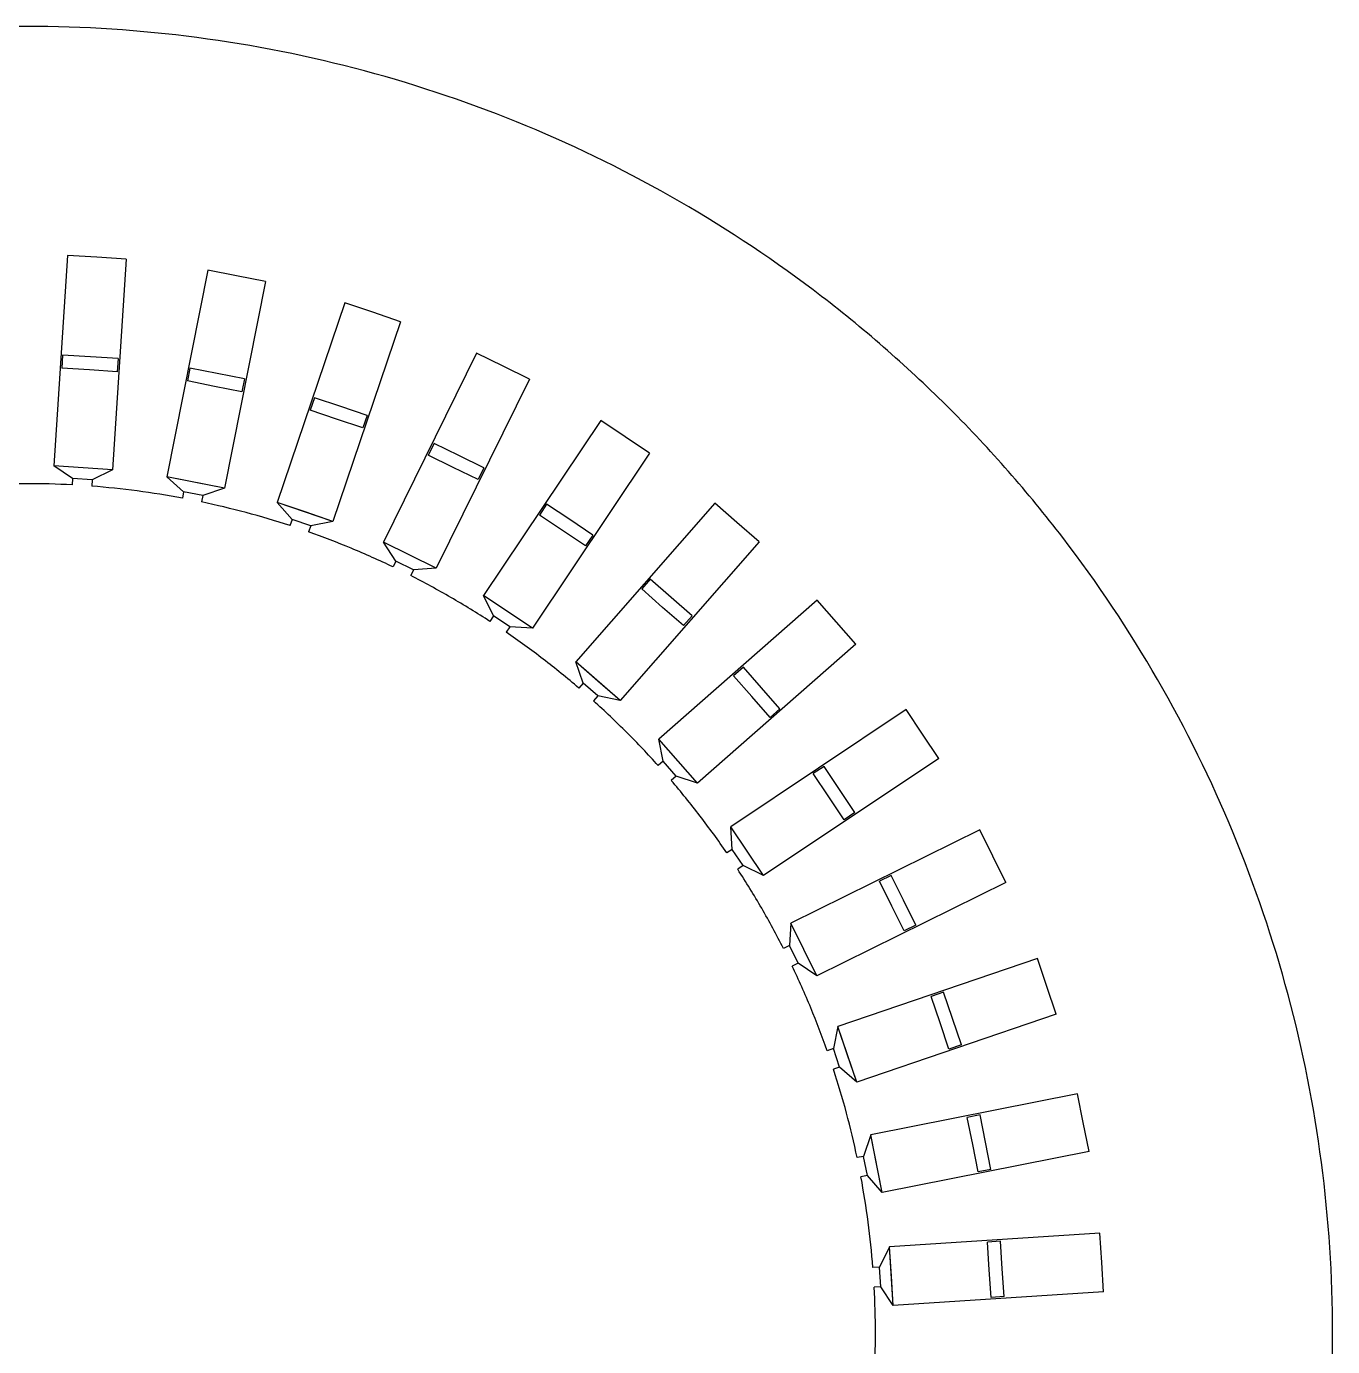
# Model space of a CAD drawing. Header units: millimetres. Extents: x -200 to 200, y -200 to 200.
# Drawn here: x 0 to 200, y -2.1 to 200 of the extents above; entities that cross this region are included whole.
import ezdxf

# ---------------------------------------------------------------- set-up
doc = ezdxf.new("R2010")
doc.units = ezdxf.units.MM
doc.header["$MEASUREMENT"] = 0
for name, color, linetype in [('_MotorCAD1009_', 7, 'Continuous'), ('_MotorCAD1010_', 7, 'Continuous'), ('_MotorCAD1011_', 7, 'Continuous'), ('_MotorCAD1012_', 7, 'Continuous'), ('_MotorCAD1013_', 7, 'Continuous'), ('_MotorCAD1014_', 7, 'Continuous'), ('_MotorCAD1015_', 7, 'Continuous'), ('_MotorCAD1016_', 7, 'Continuous'), ('_MotorCAD1017_', 7, 'Continuous'), ('_MotorCAD1018_', 7, 'Continuous'), ('_MotorCAD1019_', 7, 'Continuous'), ('_MotorCAD23_', 7, 'Continuous'), ('_MotorCAD24_', 7, 'Continuous'), ('_MotorCAD25_', 7, 'Continuous'), ('_MotorCAD26_', 7, 'Continuous'), ('_MotorCAD27_', 7, 'Continuous'), ('_MotorCAD28_', 7, 'Continuous'), ('_MotorCAD292_', 7, 'Continuous'), ('_MotorCAD293_', 7, 'Continuous'), ('_MotorCAD294_', 7, 'Continuous'), ('_MotorCAD295_', 7, 'Continuous'), ('_MotorCAD296_', 7, 'Continuous'), ('_MotorCAD297_', 7, 'Continuous'), ('_MotorCAD298_', 7, 'Continuous'), ('_MotorCAD299_', 7, 'Continuous'), ('_MotorCAD29_', 7, 'Continuous'), ('_MotorCAD300_', 7, 'Continuous'), ('_MotorCAD301_', 7, 'Continuous'), ('_MotorCAD302_', 7, 'Continuous'), ('_MotorCAD303_', 7, 'Continuous'), ('_MotorCAD304_', 7, 'Continuous'), ('_MotorCAD305_', 7, 'Continuous'), ('_MotorCAD306_', 7, 'Continuous'), ('_MotorCAD307_', 7, 'Continuous'), ('_MotorCAD308_', 7, 'Continuous'), ('_MotorCAD309_', 7, 'Continuous'), ('_MotorCAD30_', 7, 'Continuous'), ('_MotorCAD310_', 7, 'Continuous'), ('_MotorCAD311_', 7, 'Continuous'), ('_MotorCAD312_', 7, 'Continuous'), ('_MotorCAD313_', 7, 'Continuous'), ('_MotorCAD314_', 7, 'Continuous'), ('_MotorCAD315_', 7, 'Continuous'), ('_MotorCAD316_', 7, 'Continuous'), ('_MotorCAD317_', 7, 'Continuous'), ('_MotorCAD318_', 7, 'Continuous'), ('_MotorCAD319_', 7, 'Continuous'), ('_MotorCAD31_', 7, 'Continuous'), ('_MotorCAD320_', 7, 'Continuous'), ('_MotorCAD321_', 7, 'Continuous'), ('_MotorCAD322_', 7, 'Continuous'), ('_MotorCAD323_', 7, 'Continuous'), ('_MotorCAD324_', 7, 'Continuous'), ('_MotorCAD325_', 7, 'Continuous'), ('_MotorCAD326_', 7, 'Continuous'), ('_MotorCAD327_', 7, 'Continuous'), ('_MotorCAD328_', 7, 'Continuous'), ('_MotorCAD329_', 7, 'Continuous'), ('_MotorCAD32_', 7, 'Continuous'), ('_MotorCAD330_', 7, 'Continuous'), ('_MotorCAD331_', 7, 'Continuous'), ('_MotorCAD332_', 7, 'Continuous'), ('_MotorCAD333_', 7, 'Continuous'), ('_MotorCAD334_', 7, 'Continuous'), ('_MotorCAD335_', 7, 'Continuous'), ('_MotorCAD336_', 7, 'Continuous'), ('_MotorCAD337_', 7, 'Continuous'), ('_MotorCAD338_', 7, 'Continuous'), ('_MotorCAD339_', 7, 'Continuous'), ('_MotorCAD33_', 7, 'Continuous'), ('_MotorCAD340_', 7, 'Continuous'), ('_MotorCAD341_', 7, 'Continuous'), ('_MotorCAD342_', 7, 'Continuous'), ('_MotorCAD343_', 7, 'Continuous'), ('_MotorCAD344_', 7, 'Continuous'), ('_MotorCAD345_', 7, 'Continuous'), ('_MotorCAD346_', 7, 'Continuous'), ('_MotorCAD347_', 7, 'Continuous'), ('_MotorCAD348_', 7, 'Continuous'), ('_MotorCAD349_', 7, 'Continuous'), ('_MotorCAD34_', 7, 'Continuous'), ('_MotorCAD350_', 7, 'Continuous'), ('_MotorCAD351_', 7, 'Continuous'), ('_MotorCAD352_', 7, 'Continuous'), ('_MotorCAD353_', 7, 'Continuous'), ('_MotorCAD354_', 7, 'Continuous'), ('_MotorCAD355_', 7, 'Continuous'), ('_MotorCAD356_', 7, 'Continuous'), ('_MotorCAD357_', 7, 'Continuous'), ('_MotorCAD358_', 7, 'Continuous'), ('_MotorCAD359_', 7, 'Continuous'), ('_MotorCAD35_', 7, 'Continuous'), ('_MotorCAD360_', 7, 'Continuous'), ('_MotorCAD361_', 7, 'Continuous'), ('_MotorCAD362_', 7, 'Continuous'), ('_MotorCAD363_', 7, 'Continuous'), ('_MotorCAD364_', 7, 'Continuous'), ('_MotorCAD365_', 7, 'Continuous'), ('_MotorCAD366_', 7, 'Continuous'), ('_MotorCAD367_', 7, 'Continuous'), ('_MotorCAD368_', 7, 'Continuous'), ('_MotorCAD369_', 7, 'Continuous'), ('_MotorCAD36_', 7, 'Continuous'), ('_MotorCAD370_', 7, 'Continuous'), ('_MotorCAD371_', 7, 'Continuous'), ('_MotorCAD372_', 7, 'Continuous'), ('_MotorCAD373_', 7, 'Continuous'), ('_MotorCAD374_', 7, 'Continuous'), ('_MotorCAD375_', 7, 'Continuous'), ('_MotorCAD376_', 7, 'Continuous'), ('_MotorCAD377_', 7, 'Continuous'), ('_MotorCAD378_', 7, 'Continuous'), ('_MotorCAD379_', 7, 'Continuous'), ('_MotorCAD380_', 7, 'Continuous'), ('_MotorCAD381_', 7, 'Continuous'), ('_MotorCAD382_', 7, 'Continuous'), ('_MotorCAD383_', 7, 'Continuous'), ('_MotorCAD384_', 7, 'Continuous'), ('_MotorCAD385_', 7, 'Continuous'), ('_MotorCAD386_', 7, 'Continuous'), ('_MotorCAD387_', 7, 'Continuous'), ('_MotorCAD388_', 7, 'Continuous'), ('_MotorCAD389_', 7, 'Continuous'), ('_MotorCAD390_', 7, 'Continuous'), ('_MotorCAD391_', 7, 'Continuous'), ('_MotorCAD392_', 7, 'Continuous'), ('_MotorCAD393_', 7, 'Continuous'), ('_MotorCAD394_', 7, 'Continuous'), ('_MotorCAD395_', 7, 'Continuous'), ('_MotorCAD396_', 7, 'Continuous'), ('_MotorCAD397_', 7, 'Continuous'), ('_MotorCAD398_', 7, 'Continuous'), ('_MotorCAD399_', 7, 'Continuous'), ('_MotorCAD400_', 7, 'Continuous'), ('_MotorCAD401_', 7, 'Continuous'), ('_MotorCAD402_', 7, 'Continuous'), ('_MotorCAD403_', 7, 'Continuous'), ('_MotorCAD404_', 7, 'Continuous'), ('_MotorCAD405_', 7, 'Continuous'), ('_MotorCAD406_', 7, 'Continuous'), ('_MotorCAD407_', 7, 'Continuous'), ('_MotorCAD408_', 7, 'Continuous'), ('_MotorCAD409_', 7, 'Continuous'), ('_MotorCAD410_', 7, 'Continuous'), ('_MotorCAD411_', 7, 'Continuous'), ('_MotorCAD412_', 7, 'Continuous'), ('_MotorCAD413_', 7, 'Continuous'), ('_MotorCAD529_', 7, 'Continuous'), ('_MotorCAD530_', 7, 'Continuous'), ('_MotorCAD585_', 7, 'Continuous'), ('_MotorCAD586_', 7, 'Continuous'), ('_MotorCAD589_', 7, 'Continuous'), ('_MotorCAD590_', 7, 'Continuous'), ('_MotorCAD593_', 7, 'Continuous'), ('_MotorCAD594_', 7, 'Continuous'), ('_MotorCAD597_', 7, 'Continuous'), ('_MotorCAD598_', 7, 'Continuous'), ('_MotorCAD601_', 7, 'Continuous'), ('_MotorCAD602_', 7, 'Continuous'), ('_MotorCAD605_', 7, 'Continuous'), ('_MotorCAD606_', 7, 'Continuous'), ('_MotorCAD609_', 7, 'Continuous'), ('_MotorCAD610_', 7, 'Continuous'), ('_MotorCAD613_', 7, 'Continuous'), ('_MotorCAD614_', 7, 'Continuous'), ('_MotorCAD619_', 7, 'Continuous'), ('_MotorCAD620_', 7, 'Continuous'), ('_MotorCAD621_', 7, 'Continuous'), ('_MotorCAD622_', 7, 'Continuous'), ('_MotorCAD625_', 7, 'Continuous'), ('_MotorCAD626_', 7, 'Continuous'), ('_MotorCAD629_', 7, 'Continuous'), ('_MotorCAD630_', 7, 'Continuous'), ('_MotorCAD777_', 7, 'Continuous'), ('_MotorCAD778_', 7, 'Continuous'), ('_MotorCAD779_', 7, 'Continuous'), ('_MotorCAD780_', 7, 'Continuous'), ('_MotorCAD781_', 7, 'Continuous'), ('_MotorCAD782_', 7, 'Continuous'), ('_MotorCAD789_', 7, 'Continuous'), ('_MotorCAD790_', 7, 'Continuous'), ('_MotorCAD791_', 7, 'Continuous'), ('_MotorCAD792_', 7, 'Continuous'), ('_MotorCAD793_', 7, 'Continuous'), ('_MotorCAD794_', 7, 'Continuous'), ('_MotorCAD801_', 7, 'Continuous'), ('_MotorCAD802_', 7, 'Continuous'), ('_MotorCAD803_', 7, 'Continuous'), ('_MotorCAD804_', 7, 'Continuous'), ('_MotorCAD805_', 7, 'Continuous'), ('_MotorCAD806_', 7, 'Continuous'), ('_MotorCAD813_', 7, 'Continuous'), ('_MotorCAD814_', 7, 'Continuous'), ('_MotorCAD815_', 7, 'Continuous'), ('_MotorCAD816_', 7, 'Continuous'), ('_MotorCAD817_', 7, 'Continuous'), ('_MotorCAD818_', 7, 'Continuous'), ('_MotorCAD825_', 7, 'Continuous'), ('_MotorCAD826_', 7, 'Continuous'), ('_MotorCAD827_', 7, 'Continuous'), ('_MotorCAD828_', 7, 'Continuous'), ('_MotorCAD829_', 7, 'Continuous'), ('_MotorCAD830_', 7, 'Continuous'), ('_MotorCAD837_', 7, 'Continuous'), ('_MotorCAD838_', 7, 'Continuous'), ('_MotorCAD839_', 7, 'Continuous'), ('_MotorCAD840_', 7, 'Continuous'), ('_MotorCAD841_', 7, 'Continuous'), ('_MotorCAD842_', 7, 'Continuous'), ('_MotorCAD849_', 7, 'Continuous'), ('_MotorCAD850_', 7, 'Continuous'), ('_MotorCAD851_', 7, 'Continuous'), ('_MotorCAD852_', 7, 'Continuous'), ('_MotorCAD853_', 7, 'Continuous'), ('_MotorCAD854_', 7, 'Continuous'), ('_MotorCAD861_', 7, 'Continuous'), ('_MotorCAD862_', 7, 'Continuous'), ('_MotorCAD863_', 7, 'Continuous'), ('_MotorCAD864_', 7, 'Continuous'), ('_MotorCAD865_', 7, 'Continuous'), ('_MotorCAD866_', 7, 'Continuous'), ('_MotorCAD873_', 7, 'Continuous'), ('_MotorCAD874_', 7, 'Continuous'), ('_MotorCAD875_', 7, 'Continuous'), ('_MotorCAD876_', 7, 'Continuous'), ('_MotorCAD877_', 7, 'Continuous'), ('_MotorCAD878_', 7, 'Continuous'), ('_MotorCAD879_', 7, 'Continuous'), ('_MotorCAD880_', 7, 'Continuous'), ('_MotorCAD881_', 7, 'Continuous'), ('_MotorCAD882_', 7, 'Continuous'), ('_MotorCAD883_', 7, 'Continuous'), ('_MotorCAD884_', 7, 'Continuous'), ('_MotorCAD891_', 7, 'Continuous'), ('_MotorCAD892_', 7, 'Continuous'), ('_MotorCAD893_', 7, 'Continuous'), ('_MotorCAD894_', 7, 'Continuous'), ('_MotorCAD895_', 7, 'Continuous'), ('_MotorCAD896_', 7, 'Continuous'), ('_MotorCAD909_', 7, 'Continuous'), ('_MotorCAD910_', 7, 'Continuous'), ('_MotorCAD911_', 7, 'Continuous'), ('_MotorCAD912_', 7, 'Continuous'), ('_MotorCAD913_', 7, 'Continuous'), ('_MotorCAD914_', 7, 'Continuous'), ('_MotorCAD915_', 7, 'Continuous'), ('_MotorCAD917_', 7, 'Continuous'), ('_MotorCAD919_', 7, 'Continuous'), ('_MotorCAD921_', 7, 'Continuous'), ('_MotorCAD923_', 7, 'Continuous'), ('_MotorCAD925_', 7, 'Continuous'), ('_MotorCAD927_', 7, 'Continuous'), ('_MotorCAD929_', 7, 'Continuous'), ('_MotorCAD931_', 7, 'Continuous'), ('_MotorCAD933_', 7, 'Continuous'), ('_MotorCAD935_', 7, 'Continuous')]:
    doc.layers.add(name, color=color, linetype=linetype)

msp = doc.modelspace()

# ---------------------------------------------------------------- linework, layer by layer
at = {"layer": '_MotorCAD1009_'}
msp.add_line((131.05, 21.48), (130.17, 25.89), dxfattribs=at)
at = {"layer": '_MotorCAD1010_'}
msp.add_line((127.13, 38.4), (125.68, 42.66), dxfattribs=at)
at = {"layer": '_MotorCAD1011_'}
msp.add_line((121.03, 54.67), (119.04, 58.7), dxfattribs=at)
at = {"layer": '_MotorCAD1012_'}
msp.add_line((112.86, 70), (110.36, 73.74), dxfattribs=at)
at = {"layer": '_MotorCAD1013_'}
msp.add_line((102.75, 84.13), (99.79, 87.51), dxfattribs=at)
at = {"layer": '_MotorCAD1014_'}
msp.add_line((90.89, 96.82), (87.51, 99.79), dxfattribs=at)
at = {"layer": '_MotorCAD1015_'}
msp.add_line((77.48, 107.86), (73.74, 110.36), dxfattribs=at)
at = {"layer": '_MotorCAD1016_'}
msp.add_line((62.74, 117.05), (58.7, 119.04), dxfattribs=at)
at = {"layer": '_MotorCAD1017_'}
msp.add_line((46.92, 124.23), (42.66, 125.68), dxfattribs=at)
at = {"layer": '_MotorCAD1018_'}
msp.add_line((30.31, 129.3), (25.89, 130.17), dxfattribs=at)
at = {"layer": '_MotorCAD1019_'}
msp.add_line((13.17, 132.14), (8.68, 132.44), dxfattribs=at)
at = {"layer": '_MotorCAD23_'}
msp.add_arc((0, 0), 200, 352.5, 0, dxfattribs=at)
at = {"layer": '_MotorCAD24_'}
msp.add_arc((0, 0), 200, 0, 7.5, dxfattribs=at)
at = {"layer": '_MotorCAD25_'}
msp.add_arc((0, 0), 200, 7.5, 15, dxfattribs=at)
at = {"layer": '_MotorCAD26_'}
msp.add_arc((0, 0), 200, 15, 22.5, dxfattribs=at)
at = {"layer": '_MotorCAD27_'}
msp.add_arc((0, 0), 200, 22.5, 30, dxfattribs=at)
at = {"layer": '_MotorCAD28_'}
msp.add_arc((0, 0), 200, 30, 37.5, dxfattribs=at)
at = {"layer": '_MotorCAD292_'}
msp.add_arc((0, 0), 130, 356.9111, 0, dxfattribs=at)
at = {"layer": '_MotorCAD293_'}
msp.add_arc((0, 0), 130, 0, 3.0889, dxfattribs=at)
at = {"layer": '_MotorCAD294_'}
msp.add_line((130.81, 7.07), (129.81, 7.01), dxfattribs=at)
at = {"layer": '_MotorCAD295_'}
msp.add_line((132.73, 4.19), (130.81, 7.07), dxfattribs=at)
at = {"layer": '_MotorCAD296_'}
msp.add_line((164.94, 6.3), (132.73, 4.19), dxfattribs=at)
at = {"layer": '_MotorCAD297_'}
msp.add_line((164.94, 6.3), (164.65, 10.79), dxfattribs=at)
at = {"layer": '_MotorCAD298_'}
msp.add_line((164.65, 10.79), (164.35, 15.28), dxfattribs=at)
at = {"layer": '_MotorCAD299_'}
msp.add_line((164.35, 15.28), (132.14, 13.17), dxfattribs=at)
at = {"layer": '_MotorCAD29_'}
msp.add_arc((0, 0), 200, 37.5, 45, dxfattribs=at)
at = {"layer": '_MotorCAD300_'}
msp.add_line((132.14, 13.17), (130.61, 10.06), dxfattribs=at)
at = {"layer": '_MotorCAD301_'}
msp.add_line((130.61, 10.06), (129.61, 10), dxfattribs=at)
at = {"layer": '_MotorCAD302_'}
msp.add_arc((0, 0), 130, 4.4111, 7.5, dxfattribs=at)
at = {"layer": '_MotorCAD303_'}
msp.add_arc((0, 0), 130, 7.5, 10.5889, dxfattribs=at)
at = {"layer": '_MotorCAD304_'}
msp.add_line((128.77, 24.08), (127.79, 23.89), dxfattribs=at)
at = {"layer": '_MotorCAD305_'}
msp.add_line((131.05, 21.48), (128.77, 24.08), dxfattribs=at)
at = {"layer": '_MotorCAD306_'}
msp.add_line((162.71, 27.78), (131.05, 21.48), dxfattribs=at)
at = {"layer": '_MotorCAD307_'}
msp.add_line((162.71, 27.78), (161.83, 32.19), dxfattribs=at)
at = {"layer": '_MotorCAD308_'}
msp.add_line((161.83, 32.19), (160.95, 36.6), dxfattribs=at)
at = {"layer": '_MotorCAD309_'}
msp.add_line((160.95, 36.6), (129.3, 30.31), dxfattribs=at)
at = {"layer": '_MotorCAD30_'}
msp.add_arc((0, 0), 200, 45, 52.5, dxfattribs=at)
at = {"layer": '_MotorCAD310_'}
msp.add_line((129.3, 30.31), (128.18, 27.03), dxfattribs=at)
at = {"layer": '_MotorCAD311_'}
msp.add_line((128.18, 27.03), (127.2, 26.83), dxfattribs=at)
at = {"layer": '_MotorCAD312_'}
msp.add_arc((0, 0), 130, 11.9111, 15, dxfattribs=at)
at = {"layer": '_MotorCAD313_'}
msp.add_arc((0, 0), 130, 15, 18.0889, dxfattribs=at)
at = {"layer": '_MotorCAD314_'}
msp.add_line((124.52, 40.69), (123.57, 40.36), dxfattribs=at)
at = {"layer": '_MotorCAD315_'}
msp.add_line((127.13, 38.4), (124.52, 40.69), dxfattribs=at)
at = {"layer": '_MotorCAD316_'}
msp.add_line((157.69, 48.78), (127.13, 38.4), dxfattribs=at)
at = {"layer": '_MotorCAD317_'}
msp.add_line((157.69, 48.78), (156.24, 53.04), dxfattribs=at)
at = {"layer": '_MotorCAD318_'}
msp.add_line((156.24, 53.04), (154.8, 57.3), dxfattribs=at)
at = {"layer": '_MotorCAD319_'}
msp.add_line((154.8, 57.3), (124.23, 46.92), dxfattribs=at)
at = {"layer": '_MotorCAD31_'}
msp.add_arc((0, 0), 200, 52.5, 60, dxfattribs=at)
at = {"layer": '_MotorCAD320_'}
msp.add_line((124.23, 46.92), (123.56, 43.53), dxfattribs=at)
at = {"layer": '_MotorCAD321_'}
msp.add_line((123.56, 43.53), (122.61, 43.2), dxfattribs=at)
at = {"layer": '_MotorCAD322_'}
msp.add_arc((0, 0), 130, 19.4111, 22.5, dxfattribs=at)
at = {"layer": '_MotorCAD323_'}
msp.add_arc((0, 0), 130, 22.5, 25.5889, dxfattribs=at)
at = {"layer": '_MotorCAD324_'}
msp.add_line((118.15, 56.59), (117.25, 56.15), dxfattribs=at)
at = {"layer": '_MotorCAD325_'}
msp.add_line((121.03, 54.67), (118.15, 56.59), dxfattribs=at)
at = {"layer": '_MotorCAD326_'}
msp.add_line((149.97, 68.94), (121.03, 54.67), dxfattribs=at)
at = {"layer": '_MotorCAD327_'}
msp.add_line((149.97, 68.94), (147.98, 72.98), dxfattribs=at)
at = {"layer": '_MotorCAD328_'}
msp.add_line((147.98, 72.98), (145.99, 77.01), dxfattribs=at)
at = {"layer": '_MotorCAD329_'}
msp.add_line((145.99, 77.01), (117.05, 62.74), dxfattribs=at)
at = {"layer": '_MotorCAD32_'}
msp.add_arc((0, 0), 200, 60, 67.5, dxfattribs=at)
at = {"layer": '_MotorCAD330_'}
msp.add_line((117.05, 62.74), (116.82, 59.28), dxfattribs=at)
at = {"layer": '_MotorCAD331_'}
msp.add_line((116.82, 59.28), (115.92, 58.84), dxfattribs=at)
at = {"layer": '_MotorCAD332_'}
msp.add_arc((0, 0), 130, 26.9111, 30, dxfattribs=at)
at = {"layer": '_MotorCAD333_'}
msp.add_arc((0, 0), 130, 30, 33.0889, dxfattribs=at)
at = {"layer": '_MotorCAD334_'}
msp.add_line((109.75, 71.53), (108.92, 70.97), dxfattribs=at)
at = {"layer": '_MotorCAD335_'}
msp.add_line((112.86, 70), (109.75, 71.53), dxfattribs=at)
at = {"layer": '_MotorCAD336_'}
msp.add_line((139.69, 87.93), (112.86, 70), dxfattribs=at)
at = {"layer": '_MotorCAD337_'}
msp.add_line((139.69, 87.93), (137.19, 91.67), dxfattribs=at)
at = {"layer": '_MotorCAD338_'}
msp.add_line((137.19, 91.67), (134.69, 95.41), dxfattribs=at)
at = {"layer": '_MotorCAD339_'}
msp.add_line((134.69, 95.41), (107.86, 77.48), dxfattribs=at)
at = {"layer": '_MotorCAD33_'}
msp.add_arc((0, 0), 200, 67.5, 75, dxfattribs=at)
at = {"layer": '_MotorCAD340_'}
msp.add_line((108.08, 74.02), (107.86, 77.48), dxfattribs=at)
at = {"layer": '_MotorCAD341_'}
msp.add_line((108.08, 74.02), (107.25, 73.47), dxfattribs=at)
at = {"layer": '_MotorCAD342_'}
msp.add_arc((0, 0), 130, 34.4111, 37.5, dxfattribs=at)
at = {"layer": '_MotorCAD343_'}
msp.add_arc((0, 0), 130, 37.5, 40.5889, dxfattribs=at)
at = {"layer": '_MotorCAD344_'}
msp.add_line((99.47, 85.24), (98.72, 84.58), dxfattribs=at)
at = {"layer": '_MotorCAD345_'}
msp.add_line((102.75, 84.13), (99.47, 85.24), dxfattribs=at)
at = {"layer": '_MotorCAD346_'}
msp.add_line((127.02, 105.41), (102.75, 84.13), dxfattribs=at)
at = {"layer": '_MotorCAD347_'}
msp.add_line((127.02, 105.41), (124.05, 108.79), dxfattribs=at)
at = {"layer": '_MotorCAD348_'}
msp.add_line((124.05, 108.79), (121.09, 112.18), dxfattribs=at)
at = {"layer": '_MotorCAD349_'}
msp.add_line((121.09, 112.18), (96.82, 90.89), dxfattribs=at)
at = {"layer": '_MotorCAD34_'}
msp.add_arc((0, 0), 200, 75, 82.5, dxfattribs=at)
at = {"layer": '_MotorCAD350_'}
msp.add_line((97.5, 87.5), (96.82, 90.89), dxfattribs=at)
at = {"layer": '_MotorCAD351_'}
msp.add_line((97.5, 87.5), (96.74, 86.84), dxfattribs=at)
at = {"layer": '_MotorCAD352_'}
msp.add_arc((0, 0), 130, 41.9111, 45, dxfattribs=at)
at = {"layer": '_MotorCAD353_'}
msp.add_arc((0, 0), 130, 45, 48.0889, dxfattribs=at)
at = {"layer": '_MotorCAD354_'}
msp.add_line((87.5, 97.5), (86.84, 96.74), dxfattribs=at)
at = {"layer": '_MotorCAD355_'}
msp.add_line((90.89, 96.82), (87.5, 97.5), dxfattribs=at)
at = {"layer": '_MotorCAD356_'}
msp.add_line((112.18, 121.09), (90.89, 96.82), dxfattribs=at)
at = {"layer": '_MotorCAD357_'}
msp.add_line((112.18, 121.09), (108.79, 124.05), dxfattribs=at)
at = {"layer": '_MotorCAD358_'}
msp.add_line((108.79, 124.05), (105.41, 127.02), dxfattribs=at)
at = {"layer": '_MotorCAD359_'}
msp.add_line((105.41, 127.02), (84.13, 102.75), dxfattribs=at)
at = {"layer": '_MotorCAD35_'}
msp.add_arc((0, 0), 200, 82.5, 90, dxfattribs=at)
at = {"layer": '_MotorCAD360_'}
msp.add_line((85.24, 99.47), (84.13, 102.75), dxfattribs=at)
at = {"layer": '_MotorCAD361_'}
msp.add_line((85.24, 99.47), (84.58, 98.72), dxfattribs=at)
at = {"layer": '_MotorCAD362_'}
msp.add_arc((0, 0), 130, 49.4111, 52.5, dxfattribs=at)
at = {"layer": '_MotorCAD363_'}
msp.add_arc((0, 0), 130, 52.5, 55.5889, dxfattribs=at)
at = {"layer": '_MotorCAD364_'}
msp.add_line((74.02, 108.08), (73.47, 107.25), dxfattribs=at)
at = {"layer": '_MotorCAD365_'}
msp.add_line((77.48, 107.86), (74.02, 108.08), dxfattribs=at)
at = {"layer": '_MotorCAD366_'}
msp.add_line((95.41, 134.69), (77.48, 107.86), dxfattribs=at)
at = {"layer": '_MotorCAD367_'}
msp.add_line((95.41, 134.69), (91.67, 137.19), dxfattribs=at)
at = {"layer": '_MotorCAD368_'}
msp.add_line((91.67, 137.19), (87.93, 139.69), dxfattribs=at)
at = {"layer": '_MotorCAD369_'}
msp.add_line((87.93, 139.69), (70, 112.86), dxfattribs=at)
at = {"layer": '_MotorCAD36_'}
msp.add_arc((0, 0), 200, 90, 97.5, dxfattribs=at)
at = {"layer": '_MotorCAD370_'}
msp.add_line((71.53, 109.75), (70, 112.86), dxfattribs=at)
at = {"layer": '_MotorCAD371_'}
msp.add_line((71.53, 109.75), (70.97, 108.92), dxfattribs=at)
at = {"layer": '_MotorCAD372_'}
msp.add_arc((0, 0), 130, 56.9111, 60, dxfattribs=at)
at = {"layer": '_MotorCAD373_'}
msp.add_arc((0, 0), 130, 60, 63.0889, dxfattribs=at)
at = {"layer": '_MotorCAD374_'}
msp.add_line((59.28, 116.82), (58.84, 115.92), dxfattribs=at)
at = {"layer": '_MotorCAD375_'}
msp.add_line((62.74, 117.05), (59.28, 116.82), dxfattribs=at)
at = {"layer": '_MotorCAD376_'}
msp.add_line((77.01, 145.99), (62.74, 117.05), dxfattribs=at)
at = {"layer": '_MotorCAD377_'}
msp.add_line((77.01, 145.99), (72.98, 147.98), dxfattribs=at)
at = {"layer": '_MotorCAD378_'}
msp.add_line((72.98, 147.98), (68.94, 149.97), dxfattribs=at)
at = {"layer": '_MotorCAD379_'}
msp.add_line((68.94, 149.97), (54.67, 121.03), dxfattribs=at)
at = {"layer": '_MotorCAD380_'}
msp.add_line((56.59, 118.15), (54.67, 121.03), dxfattribs=at)
at = {"layer": '_MotorCAD381_'}
msp.add_line((56.59, 118.15), (56.15, 117.25), dxfattribs=at)
at = {"layer": '_MotorCAD382_'}
msp.add_arc((0, 0), 130, 64.4111, 67.5, dxfattribs=at)
at = {"layer": '_MotorCAD383_'}
msp.add_arc((0, 0), 130, 67.5, 70.5889, dxfattribs=at)
at = {"layer": '_MotorCAD384_'}
msp.add_line((43.53, 123.56), (43.2, 122.61), dxfattribs=at)
at = {"layer": '_MotorCAD385_'}
msp.add_line((46.92, 124.23), (43.53, 123.56), dxfattribs=at)
at = {"layer": '_MotorCAD386_'}
msp.add_line((57.3, 154.8), (46.92, 124.23), dxfattribs=at)
at = {"layer": '_MotorCAD387_'}
msp.add_line((57.3, 154.8), (53.04, 156.24), dxfattribs=at)
at = {"layer": '_MotorCAD388_'}
msp.add_line((53.04, 156.24), (48.78, 157.69), dxfattribs=at)
at = {"layer": '_MotorCAD389_'}
msp.add_line((48.78, 157.69), (38.4, 127.13), dxfattribs=at)
at = {"layer": '_MotorCAD390_'}
msp.add_line((40.69, 124.52), (38.4, 127.13), dxfattribs=at)
at = {"layer": '_MotorCAD391_'}
msp.add_line((40.69, 124.52), (40.36, 123.57), dxfattribs=at)
at = {"layer": '_MotorCAD392_'}
msp.add_arc((0, 0), 130, 71.9111, 75, dxfattribs=at)
at = {"layer": '_MotorCAD393_'}
msp.add_arc((0, 0), 130, 75, 78.0889, dxfattribs=at)
at = {"layer": '_MotorCAD394_'}
msp.add_line((27.03, 128.18), (26.83, 127.2), dxfattribs=at)
at = {"layer": '_MotorCAD395_'}
msp.add_line((30.31, 129.3), (27.03, 128.18), dxfattribs=at)
at = {"layer": '_MotorCAD396_'}
msp.add_line((36.6, 160.95), (30.31, 129.3), dxfattribs=at)
at = {"layer": '_MotorCAD397_'}
msp.add_line((36.6, 160.95), (32.19, 161.83), dxfattribs=at)
at = {"layer": '_MotorCAD398_'}
msp.add_line((32.19, 161.83), (27.78, 162.71), dxfattribs=at)
at = {"layer": '_MotorCAD399_'}
msp.add_line((27.78, 162.71), (21.48, 131.05), dxfattribs=at)
at = {"layer": '_MotorCAD400_'}
msp.add_line((24.08, 128.77), (21.48, 131.05), dxfattribs=at)
at = {"layer": '_MotorCAD401_'}
msp.add_line((24.08, 128.77), (23.89, 127.79), dxfattribs=at)
at = {"layer": '_MotorCAD402_'}
msp.add_arc((0, 0), 130, 79.4111, 82.5, dxfattribs=at)
at = {"layer": '_MotorCAD403_'}
msp.add_arc((0, 0), 130, 82.5, 85.5889, dxfattribs=at)
at = {"layer": '_MotorCAD404_'}
msp.add_line((10.06, 130.61), (10, 129.61), dxfattribs=at)
at = {"layer": '_MotorCAD405_'}
msp.add_line((13.17, 132.14), (10.06, 130.61), dxfattribs=at)
at = {"layer": '_MotorCAD406_'}
msp.add_line((15.28, 164.35), (13.17, 132.14), dxfattribs=at)
at = {"layer": '_MotorCAD407_'}
msp.add_line((15.28, 164.35), (10.79, 164.65), dxfattribs=at)
at = {"layer": '_MotorCAD408_'}
msp.add_line((10.79, 164.65), (6.3, 164.94), dxfattribs=at)
at = {"layer": '_MotorCAD409_'}
msp.add_line((6.3, 164.94), (4.19, 132.73), dxfattribs=at)
at = {"layer": '_MotorCAD410_'}
msp.add_line((7.07, 130.81), (4.19, 132.73), dxfattribs=at)
at = {"layer": '_MotorCAD411_'}
msp.add_line((7.07, 130.81), (7.01, 129.81), dxfattribs=at)
at = {"layer": '_MotorCAD412_'}
msp.add_arc((0, 0), 130, 86.9111, 90, dxfattribs=at)
at = {"layer": '_MotorCAD413_'}
msp.add_arc((0, 0), 130, 90, 93.0889, dxfattribs=at)
at = {"layer": '_MotorCAD529_'}
msp.add_line((132.73, 4.19), (132.44, 8.68), dxfattribs=at)
at = {"layer": '_MotorCAD530_'}
msp.add_line((132.44, 8.68), (132.14, 13.17), dxfattribs=at)
at = {"layer": '_MotorCAD585_'}
msp.add_line((10.06, 130.61), (7.07, 130.81), dxfattribs=at)
at = {"layer": '_MotorCAD586_'}
msp.add_line((13.17, 132.14), (4.19, 132.73), dxfattribs=at)
at = {"layer": '_MotorCAD589_'}
msp.add_line((27.03, 128.18), (24.08, 128.77), dxfattribs=at)
at = {"layer": '_MotorCAD590_'}
msp.add_line((30.31, 129.3), (21.48, 131.05), dxfattribs=at)
at = {"layer": '_MotorCAD593_'}
msp.add_line((43.53, 123.56), (40.69, 124.52), dxfattribs=at)
at = {"layer": '_MotorCAD594_'}
msp.add_line((46.92, 124.23), (38.4, 127.13), dxfattribs=at)
at = {"layer": '_MotorCAD597_'}
msp.add_line((59.28, 116.82), (56.59, 118.15), dxfattribs=at)
at = {"layer": '_MotorCAD598_'}
msp.add_line((62.74, 117.05), (54.67, 121.03), dxfattribs=at)
at = {"layer": '_MotorCAD601_'}
msp.add_line((74.02, 108.08), (71.53, 109.75), dxfattribs=at)
at = {"layer": '_MotorCAD602_'}
msp.add_line((77.48, 107.86), (70, 112.86), dxfattribs=at)
at = {"layer": '_MotorCAD605_'}
msp.add_line((87.5, 97.5), (85.24, 99.47), dxfattribs=at)
at = {"layer": '_MotorCAD606_'}
msp.add_line((90.89, 96.82), (84.13, 102.75), dxfattribs=at)
at = {"layer": '_MotorCAD609_'}
msp.add_line((99.47, 85.24), (97.5, 87.5), dxfattribs=at)
at = {"layer": '_MotorCAD610_'}
msp.add_line((102.75, 84.13), (96.82, 90.89), dxfattribs=at)
at = {"layer": '_MotorCAD613_'}
msp.add_line((109.75, 71.53), (108.08, 74.02), dxfattribs=at)
at = {"layer": '_MotorCAD614_'}
msp.add_line((112.86, 70), (107.86, 77.48), dxfattribs=at)
at = {"layer": '_MotorCAD619_'}
msp.add_line((121.03, 54.67), (117.05, 62.74), dxfattribs=at)
at = {"layer": '_MotorCAD620_'}
msp.add_line((118.15, 56.59), (116.82, 59.28), dxfattribs=at)
at = {"layer": '_MotorCAD621_'}
msp.add_line((127.13, 38.4), (124.23, 46.92), dxfattribs=at)
at = {"layer": '_MotorCAD622_'}
msp.add_line((124.52, 40.69), (123.56, 43.53), dxfattribs=at)
at = {"layer": '_MotorCAD625_'}
msp.add_line((128.77, 24.08), (128.18, 27.03), dxfattribs=at)
at = {"layer": '_MotorCAD626_'}
msp.add_line((131.05, 21.48), (129.3, 30.31), dxfattribs=at)
at = {"layer": '_MotorCAD629_'}
msp.add_line((130.81, 7.07), (130.61, 10.06), dxfattribs=at)
at = {"layer": '_MotorCAD630_'}
msp.add_line((132.73, 4.19), (132.14, 13.17), dxfattribs=at)
at = {"layer": '_MotorCAD777_'}
msp.add_line((13.9, 147.14), (9.66, 147.42), dxfattribs=at)
at = {"layer": '_MotorCAD778_'}
msp.add_line((14.03, 149.14), (13.9, 147.14), dxfattribs=at)
at = {"layer": '_MotorCAD779_'}
msp.add_line((14.03, 149.14), (9.79, 149.42), dxfattribs=at)
at = {"layer": '_MotorCAD780_'}
msp.add_line((9.79, 149.42), (5.55, 149.69), dxfattribs=at)
at = {"layer": '_MotorCAD781_'}
msp.add_line((5.55, 149.69), (5.42, 147.7), dxfattribs=at)
at = {"layer": '_MotorCAD782_'}
msp.add_line((9.66, 147.42), (5.42, 147.7), dxfattribs=at)
at = {"layer": '_MotorCAD789_'}
msp.add_line((32.99, 144.07), (28.82, 144.9), dxfattribs=at)
at = {"layer": '_MotorCAD790_'}
msp.add_line((33.38, 146.03), (32.99, 144.07), dxfattribs=at)
at = {"layer": '_MotorCAD791_'}
msp.add_line((33.38, 146.03), (29.21, 146.86), dxfattribs=at)
at = {"layer": '_MotorCAD792_'}
msp.add_line((29.21, 146.86), (25.04, 147.69), dxfattribs=at)
at = {"layer": '_MotorCAD793_'}
msp.add_line((25.04, 147.69), (24.65, 145.73), dxfattribs=at)
at = {"layer": '_MotorCAD794_'}
msp.add_line((28.82, 144.9), (24.65, 145.73), dxfattribs=at)
at = {"layer": '_MotorCAD801_'}
msp.add_line((51.51, 138.53), (47.49, 139.9), dxfattribs=at)
at = {"layer": '_MotorCAD802_'}
msp.add_line((52.16, 140.42), (51.51, 138.53), dxfattribs=at)
at = {"layer": '_MotorCAD803_'}
msp.add_line((52.16, 140.42), (48.13, 141.79), dxfattribs=at)
at = {"layer": '_MotorCAD804_'}
msp.add_line((48.13, 141.79), (44.11, 143.16), dxfattribs=at)
at = {"layer": '_MotorCAD805_'}
msp.add_line((44.11, 143.16), (43.46, 141.26), dxfattribs=at)
at = {"layer": '_MotorCAD806_'}
msp.add_line((47.49, 139.9), (43.46, 141.26), dxfattribs=at)
at = {"layer": '_MotorCAD813_'}
msp.add_line((69.15, 130.62), (65.34, 132.5), dxfattribs=at)
at = {"layer": '_MotorCAD814_'}
msp.add_line((70.04, 132.42), (69.15, 130.62), dxfattribs=at)
at = {"layer": '_MotorCAD815_'}
msp.add_line((70.04, 132.42), (66.23, 134.29), dxfattribs=at)
at = {"layer": '_MotorCAD816_'}
msp.add_line((66.23, 134.29), (62.42, 136.17), dxfattribs=at)
at = {"layer": '_MotorCAD817_'}
msp.add_line((62.42, 136.17), (61.53, 134.38), dxfattribs=at)
at = {"layer": '_MotorCAD818_'}
msp.add_line((65.34, 132.5), (61.53, 134.38), dxfattribs=at)
at = {"layer": '_MotorCAD825_'}
msp.add_line((85.61, 120.48), (82.08, 122.84), dxfattribs=at)
at = {"layer": '_MotorCAD826_'}
msp.add_line((86.72, 122.14), (85.61, 120.48), dxfattribs=at)
at = {"layer": '_MotorCAD827_'}
msp.add_line((86.72, 122.14), (83.19, 124.5), dxfattribs=at)
at = {"layer": '_MotorCAD828_'}
msp.add_line((83.19, 124.5), (79.66, 126.86), dxfattribs=at)
at = {"layer": '_MotorCAD829_'}
msp.add_line((79.66, 126.86), (78.54, 125.2), dxfattribs=at)
at = {"layer": '_MotorCAD830_'}
msp.add_line((82.08, 122.84), (78.54, 125.2), dxfattribs=at)
at = {"layer": '_MotorCAD837_'}
msp.add_line((100.6, 108.27), (97.41, 111.07), dxfattribs=at)
at = {"layer": '_MotorCAD838_'}
msp.add_line((101.92, 109.78), (100.6, 108.27), dxfattribs=at)
at = {"layer": '_MotorCAD839_'}
msp.add_line((101.92, 109.78), (98.73, 112.58), dxfattribs=at)
at = {"layer": '_MotorCAD840_'}
msp.add_line((98.73, 112.58), (95.53, 115.38), dxfattribs=at)
at = {"layer": '_MotorCAD841_'}
msp.add_line((95.53, 115.38), (94.21, 113.88), dxfattribs=at)
at = {"layer": '_MotorCAD842_'}
msp.add_line((97.41, 111.07), (94.21, 113.88), dxfattribs=at)
at = {"layer": '_MotorCAD849_'}
msp.add_line((113.88, 94.21), (111.07, 97.41), dxfattribs=at)
at = {"layer": '_MotorCAD850_'}
msp.add_line((115.38, 95.53), (113.88, 94.21), dxfattribs=at)
at = {"layer": '_MotorCAD851_'}
msp.add_line((115.38, 95.53), (112.58, 98.73), dxfattribs=at)
at = {"layer": '_MotorCAD852_'}
msp.add_line((112.58, 98.73), (109.78, 101.92), dxfattribs=at)
at = {"layer": '_MotorCAD853_'}
msp.add_line((109.78, 101.92), (108.27, 100.6), dxfattribs=at)
at = {"layer": '_MotorCAD854_'}
msp.add_line((111.07, 97.41), (108.27, 100.6), dxfattribs=at)
at = {"layer": '_MotorCAD861_'}
msp.add_line((125.2, 78.54), (122.84, 82.08), dxfattribs=at)
at = {"layer": '_MotorCAD862_'}
msp.add_line((126.86, 79.66), (125.2, 78.54), dxfattribs=at)
at = {"layer": '_MotorCAD863_'}
msp.add_line((126.86, 79.66), (124.5, 83.19), dxfattribs=at)
at = {"layer": '_MotorCAD864_'}
msp.add_line((124.5, 83.19), (122.14, 86.72), dxfattribs=at)
at = {"layer": '_MotorCAD865_'}
msp.add_line((122.14, 86.72), (120.48, 85.61), dxfattribs=at)
at = {"layer": '_MotorCAD866_'}
msp.add_line((122.84, 82.08), (120.48, 85.61), dxfattribs=at)
at = {"layer": '_MotorCAD873_'}
msp.add_line((134.38, 61.53), (132.5, 65.34), dxfattribs=at)
at = {"layer": '_MotorCAD874_'}
msp.add_line((136.17, 62.42), (134.38, 61.53), dxfattribs=at)
at = {"layer": '_MotorCAD875_'}
msp.add_line((136.17, 62.42), (134.29, 66.23), dxfattribs=at)
at = {"layer": '_MotorCAD876_'}
msp.add_line((134.29, 66.23), (132.42, 70.04), dxfattribs=at)
at = {"layer": '_MotorCAD877_'}
msp.add_line((132.42, 70.04), (130.62, 69.15), dxfattribs=at)
at = {"layer": '_MotorCAD878_'}
msp.add_line((132.5, 65.34), (130.62, 69.15), dxfattribs=at)
at = {"layer": '_MotorCAD879_'}
msp.add_line((141.26, 43.46), (139.9, 47.49), dxfattribs=at)
at = {"layer": '_MotorCAD880_'}
msp.add_line((143.16, 44.11), (141.26, 43.46), dxfattribs=at)
at = {"layer": '_MotorCAD881_'}
msp.add_line((143.16, 44.11), (141.79, 48.13), dxfattribs=at)
at = {"layer": '_MotorCAD882_'}
msp.add_line((141.79, 48.13), (140.42, 52.16), dxfattribs=at)
at = {"layer": '_MotorCAD883_'}
msp.add_line((140.42, 52.16), (138.53, 51.51), dxfattribs=at)
at = {"layer": '_MotorCAD884_'}
msp.add_line((139.9, 47.49), (138.53, 51.51), dxfattribs=at)
at = {"layer": '_MotorCAD891_'}
msp.add_line((146.03, 33.38), (144.07, 32.99), dxfattribs=at)
at = {"layer": '_MotorCAD892_'}
msp.add_line((144.9, 28.82), (144.07, 32.99), dxfattribs=at)
at = {"layer": '_MotorCAD893_'}
msp.add_line((145.73, 24.65), (144.9, 28.82), dxfattribs=at)
at = {"layer": '_MotorCAD894_'}
msp.add_line((147.69, 25.04), (145.73, 24.65), dxfattribs=at)
at = {"layer": '_MotorCAD895_'}
msp.add_line((147.69, 25.04), (146.86, 29.21), dxfattribs=at)
at = {"layer": '_MotorCAD896_'}
msp.add_line((146.86, 29.21), (146.03, 33.38), dxfattribs=at)
at = {"layer": '_MotorCAD909_'}
msp.add_line((147.7, 5.42), (147.42, 9.66), dxfattribs=at)
at = {"layer": '_MotorCAD910_'}
msp.add_line((149.69, 5.55), (147.7, 5.42), dxfattribs=at)
at = {"layer": '_MotorCAD911_'}
msp.add_line((149.69, 5.55), (149.42, 9.79), dxfattribs=at)
at = {"layer": '_MotorCAD912_'}
msp.add_line((149.42, 9.79), (149.14, 14.03), dxfattribs=at)
at = {"layer": '_MotorCAD913_'}
msp.add_line((149.14, 14.03), (147.14, 13.9), dxfattribs=at)
at = {"layer": '_MotorCAD914_'}
msp.add_line((147.42, 9.66), (147.14, 13.9), dxfattribs=at)
at = {"layer": '_MotorCAD915_'}
msp.add_line((130.17, 25.89), (129.3, 30.31), dxfattribs=at)
at = {"layer": '_MotorCAD917_'}
msp.add_line((125.68, 42.66), (124.23, 46.92), dxfattribs=at)
at = {"layer": '_MotorCAD919_'}
msp.add_line((119.04, 58.7), (117.05, 62.74), dxfattribs=at)
at = {"layer": '_MotorCAD921_'}
msp.add_line((110.36, 73.74), (107.86, 77.48), dxfattribs=at)
at = {"layer": '_MotorCAD923_'}
msp.add_line((99.79, 87.51), (96.82, 90.89), dxfattribs=at)
at = {"layer": '_MotorCAD925_'}
msp.add_line((87.51, 99.79), (84.13, 102.75), dxfattribs=at)
at = {"layer": '_MotorCAD927_'}
msp.add_line((73.74, 110.36), (70, 112.86), dxfattribs=at)
at = {"layer": '_MotorCAD929_'}
msp.add_line((58.7, 119.04), (54.67, 121.03), dxfattribs=at)
at = {"layer": '_MotorCAD931_'}
msp.add_line((42.66, 125.68), (38.4, 127.13), dxfattribs=at)
at = {"layer": '_MotorCAD933_'}
msp.add_line((25.89, 130.17), (21.48, 131.05), dxfattribs=at)
at = {"layer": '_MotorCAD935_'}
msp.add_line((8.68, 132.44), (4.19, 132.73), dxfattribs=at)

doc.saveas('drawing.dxf')
